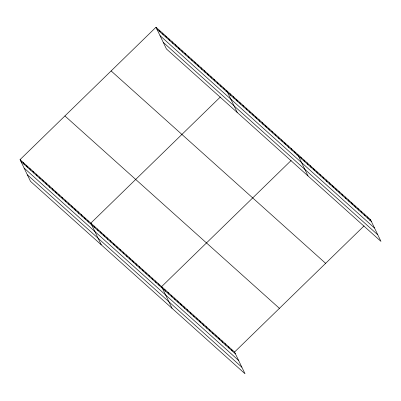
<?xml version="1.0" encoding="UTF-8"?>
<svg xmlns="http://www.w3.org/2000/svg" width="401" height="401" viewBox="0 0 401 401"><rect width="100%" height="100%" fill="white"/><g stroke="black" fill="none" stroke-linecap="round" stroke-linejoin="round"><path stroke-width="0.6" d="M20.05 159.633L234.56 352.033L245.011 373.752L30.501 181.352L20.05 159.633L155.989 27.248L370.499 219.648L380.95 241.367L166.44 48.967L155.989 27.248M220.37 96.982L90.837 223.126L101.288 244.841M225.974 91.523L226.776 90.741L237.227 112.46M291.156 160.475L161.628 286.615L172.079 308.334M296.765 155.012L297.567 154.235L308.018 175.949M234.56 352.033L364.088 225.888M369.697 220.43L370.499 219.648M156.881 29.103L371.391 221.502M160.034 35.659L374.544 228.059M163.287 42.411L377.797 234.811M111.127 70.937L325.637 263.337M64.912 115.949L279.417 308.344M20.942 161.488L235.452 353.888M24.095 168.044L238.605 360.444M27.348 174.796L241.858 367.196M367.326 216.806L368.218 218.66M364.158 213.959L365.05 215.813M360.985 211.116L361.877 212.971M357.812 208.274L358.705 210.124M354.644 205.427L355.537 207.282M351.471 202.585L352.364 204.44M348.304 199.738L349.191 201.593M345.131 196.896L346.023 198.751M341.958 194.054L342.85 195.904M338.79 191.207L339.682 193.061M335.617 188.365L336.509 190.219M332.444 185.518L333.336 187.372M329.276 182.676L330.168 184.53M326.103 179.833L326.995 181.683M322.935 176.986L323.828 178.841M319.762 174.144L320.655 175.994M316.589 171.297L317.482 173.152M313.422 168.455L314.314 170.31M310.249 165.608L311.141 167.463M307.076 162.766L307.968 164.621M303.908 159.924L304.8 161.773M300.735 157.077L301.627 158.931M294.349 151.347L295.241 153.202M291.131 148.46L292.023 150.315M287.913 145.578L288.805 147.428M284.695 142.691L285.587 144.545M281.477 139.804L282.369 141.658M278.259 136.916L279.151 138.771M275.041 134.029L275.933 135.884M271.823 131.147L272.715 133.002M268.605 128.26L269.497 130.114M265.387 125.373L266.279 127.227M262.169 122.485L263.061 124.34M258.956 119.603L259.843 121.453M255.738 116.716L256.63 118.571M252.52 113.829L253.412 115.683M249.302 110.942L250.194 112.796M246.084 108.059L246.976 109.909M242.866 105.172L243.758 107.027M239.648 102.285L240.54 104.14M236.43 99.398L237.322 101.252M233.212 96.516L234.104 98.365M229.994 93.628L230.886 95.483M223.557 87.854L224.45 89.709M220.339 84.972L221.232 86.822M217.126 82.085L218.014 83.939M213.908 79.197L214.801 81.052M210.69 76.31L211.583 78.165M207.472 73.428L208.365 75.278M204.254 70.541L205.147 72.396M201.036 67.654L201.929 69.508M197.818 64.767L198.711 66.621M194.6 61.884L195.493 63.734M191.382 58.997L192.274 60.852M188.164 56.11L189.056 57.965M184.946 53.223L185.838 55.077M181.728 50.336L182.62 52.19M178.51 47.453L179.402 49.308M175.297 44.566L176.184 46.421M172.079 41.679L172.971 43.534M168.861 38.792L169.753 40.646M165.643 35.91L166.535 37.759M162.425 33.022L163.317 34.877M159.207 30.135L160.099 31.99M231.387 349.191L232.279 351.04M228.219 346.344L229.111 348.198M225.046 343.502L225.938 345.356M221.873 340.655L222.766 342.509M218.705 337.812L219.598 339.667M215.532 334.965L216.425 336.82M212.365 332.123L213.257 333.978M209.192 329.281L210.084 331.131M206.019 326.434L206.911 328.289M202.851 323.592L203.743 325.447M199.678 320.745L200.57 322.599M196.505 317.903L197.397 319.757M193.337 315.061L194.229 316.91M190.164 312.214L191.056 314.068M186.996 309.372L187.889 311.226M183.823 306.524L184.716 308.379M180.65 303.682L181.543 305.537M177.483 300.84L178.375 302.69M174.31 297.993L175.202 299.848M171.137 295.151L172.029 297.001M167.969 292.304L168.861 294.159M164.796 289.462L165.688 291.316M158.41 283.733L159.302 285.582M155.192 280.845L156.084 282.7M151.974 277.958L152.866 279.813M148.756 275.071L149.648 276.926M145.538 272.189L146.43 274.038M142.32 269.302L143.212 271.156M139.102 266.414L139.994 268.269M135.884 263.527L136.776 265.382M132.666 260.645L133.558 262.495M129.448 257.758L130.34 259.612M126.23 254.871L127.122 256.725M123.017 251.983L123.909 253.838M119.799 249.101L120.691 250.951M116.581 246.214L117.473 248.069M113.363 243.327L114.255 245.181M110.145 240.44L111.037 242.294M106.927 237.557L107.819 239.407M103.709 234.67L104.601 236.525M100.491 231.783L101.383 233.638M97.273 228.896L98.165 230.75M94.055 226.014L94.947 227.863M87.618 220.239L88.511 222.094M84.4 217.352L85.293 219.207M81.187 214.465L82.08 216.319M77.969 211.583L78.862 213.437M74.751 208.695L75.644 210.55M71.533 205.808L72.426 207.663M68.315 202.921L69.208 204.776M65.097 200.039L65.99 201.893M61.879 197.152L62.772 199.006M58.661 194.264L59.554 196.119M55.443 191.377L56.335 193.232M52.225 188.495L53.117 190.345M49.007 185.608L49.899 187.462M45.789 182.721L46.681 184.575M42.571 179.833L43.463 181.688M39.358 176.951L40.25 178.801M36.14 174.064L37.032 175.919M32.922 171.177L33.814 173.031M29.704 168.29L30.596 170.144M26.486 165.407L27.378 167.257M23.268 162.52L24.16 164.375"/></g></svg>
